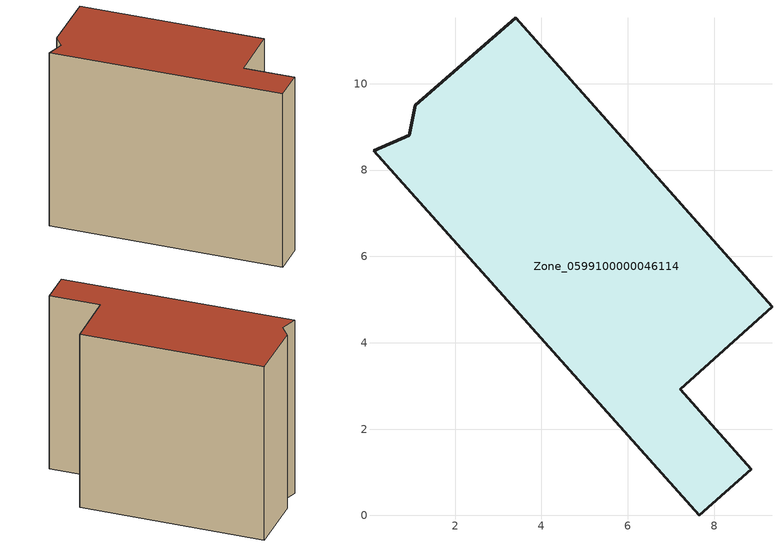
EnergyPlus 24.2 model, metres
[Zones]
Zone_0599100000046114
 floor ground (C_G): 0.11,8.44 0.94,8.81 1.08,9.5 3.41,11.53 9.34,4.83 7.22,2.92 8.87,1.07 7.66,0 z0
 wall outside (C_F): 7.66,0 8.87,1.07 7.22,2.92 9.34,4.83 3.41,11.53 1.08,9.5 0.94,8.81 0.11,8.44 7.66,0 z0:9.15
 roof outside (C_R): 1.08,9.5 0.94,8.81 0.11,8.44 7.66,0 8.87,1.07 7.22,2.92 9.34,4.83 3.41,11.53 z9.15
[BUILDING]
Pand.0599100000046114: North Axis=0; Terrain=City; Loads Convergence Tolerance Value=0.04; Temperature Convergence Tolerance Value=0.4; Solar Distribution=FullExterior; Maximum Number of Warmup Days=25; Minimum Number of Warmup Days=1
[Site:Location]
Rotterdam.The.Hague.AP_ZH_NLD Design_Conditions: Latitude=51.96; Longitude=4.45; Time Zone=1; Elevation=-4.5
[SITE:GROUNDTEMPERATURE:BUILDINGSURFACE]
18, 18, 18, 18, 18, 18, 18, 18, 18, 18, 18, 18
[MATERIAL] Thermal Absorptance=0.9; Solar Absorptance=0.7; Visible Absorptance=0.7
Name | Roughness | Thickness | Conductivity | Density | Specific Heat
G.TI.1946 | MediumSmooth | 0.15 | 1 | 540 | 1210
F.TI.1946 | Rough | 0.3 | 0.857143 | 1920 | 840
R.TI.1946 | MediumRough | 0.2 | 0.1 | 1500 | 1000
[CONSTRUCTION]
C_G: G.TI.1946
C_F: F.TI.1946
C_R: R.TI.1946
[ZONE]
Zone_0599100000046114: Type=1; Multiplier=1; Ceiling Height=Autocalculate; Volume=Autocalculate; Floor Area=autocalculate; Part of Total Floor Area=Yes
[ZONEINFILTRATION:DESIGNFLOWRATE]
Infil_Zone_0599100000046114: Zone or ZoneList or Space or SpaceList=Zone_0599100000046114; Schedule=AlwaysOn; Design Flow Rate Calculation Method=Flow/Area; Flow Rate per Floor Area=0.003; Constant Term Coefficient=1; Temperature Term Coefficient=0; Velocity Term Coefficient=0; Velocity Squared Term Coefficient=0
[HVACTEMPLATE:ZONE:IDEALLOADSAIRSYSTEM]
Zone_0599100000046114: Maximum Heating Supply Air Temperature=50; Minimum Cooling Supply Air Temperature=13; Maximum Heating Supply Air Humidity Ratio=0.0156; Minimum Cooling Supply Air Humidity Ratio=0.0077; Heating Limit=NoLimit; Cooling Limit=NoLimit; Dehumidification Control Type=ConstantSensibleHeatRatio; Cooling Sensible Heat Ratio=0.7; Dehumidification Setpoint=60; Humidification Control Type=None; Humidification Setpoint=30; Outdoor Air Method=None; Outdoor Air Flow Rate per Person=0.00944; Outdoor Air Flow Rate per Zone Floor Area=0; Outdoor Air Flow Rate per Zone=0; Demand Controlled Ventilation Type=None; Outdoor Air Economizer Type=NoEconomizer; Heat Recovery Type=None; Sensible Heat Recovery Effectiveness=0.7; Latent Heat Recovery Effectiveness=0.65
[ZONECONTROL:THERMOSTAT]
ThermostatControl_Zone_0599100000046114: Zone or ZoneList=Zone_0599100000046114; Control Type Schedule=DualSetpointControlType; Control 1=Thermostat_Zone_0599100000046114; Temperature Difference Between Cutout And Setpoint=0
[THERMOSTATSETPOINT:DUALSETPOINT]
Thermostat_Zone_0599100000046114: Heating Setpoint Temperature Schedule=HeatingSetpoint_Zone_0599100000046114; Cooling Setpoint Temperature Schedule=CoolingSetpoint_Zone_0599100000046114
[SCHEDULE:COMPACT]
HeatingSetpoint_Zone_0599100000046114: Through: 12/31, For: AllDays, Until: 24:00, 21
CoolingSetpoint_Zone_0599100000046114: Through: 12/31, For: AllDays, Until: 24:00, 24
DualSetpointControlType: Through: 12/31, For: AllDays, Until: 24:00, 4
AlwaysOn: Through: 12/31, For: AllDays, Until: 24:00, 1
